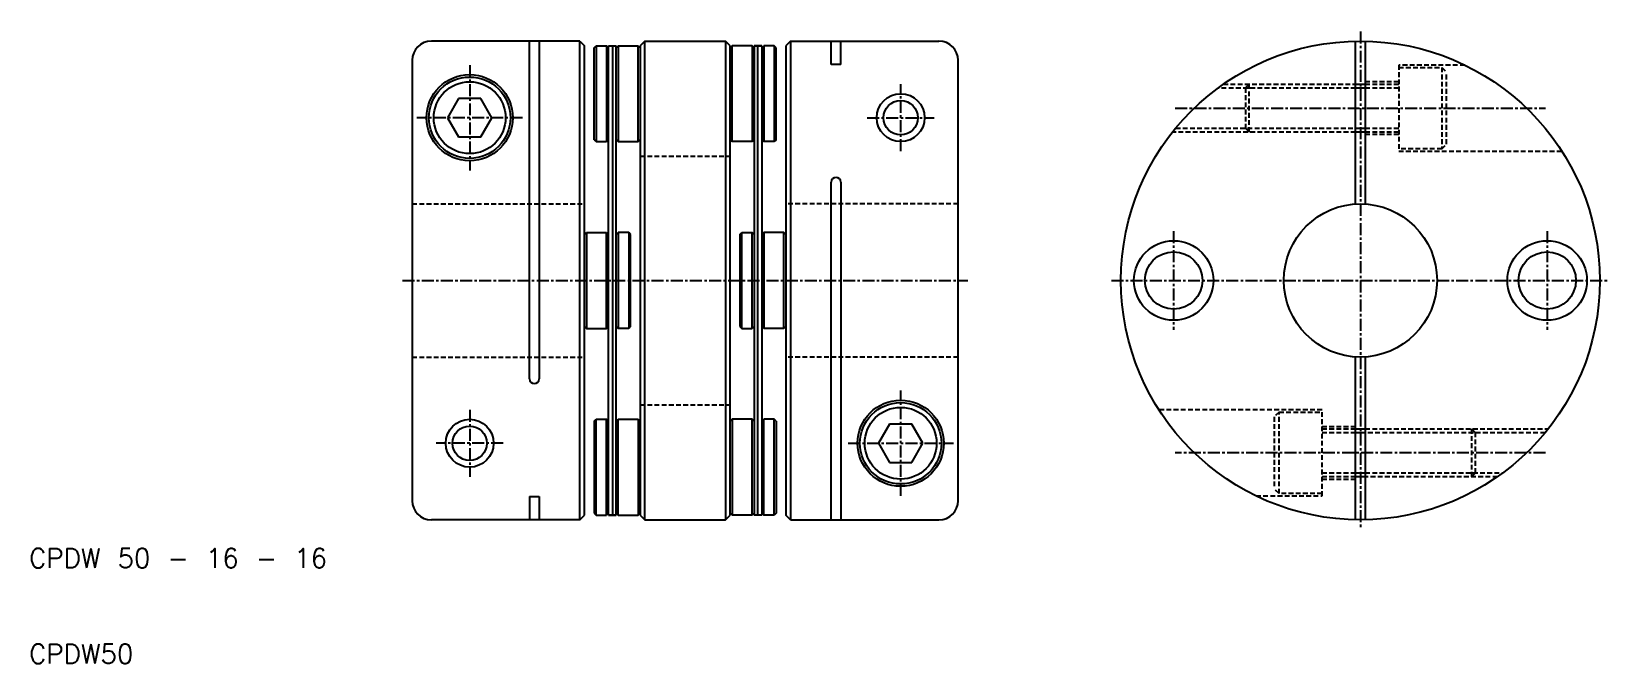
# Model space of a CAD drawing. Extents: x 10 to 175, y 10 to 76.
import ezdxf

# ---------------------------------------------------------------- set-up
doc = ezdxf.new("R2010")
doc.units = 0
doc.linetypes.add('CENTER', pattern=[2, 1.25, -0.25, 0.25, -0.25])
doc.linetypes.add('DASHED', pattern=[0.75, 0.5, -0.25])
doc.layers.get('0').update_dxf_attribs({"linetype": 'CONTINUOUS'})
doc.layers.add('CENTER', color=1, linetype='CENTER')
doc.styles.get("Standard").update_dxf_attribs({"font": 'txt.shx'})

msp = doc.modelspace()

# ---------------------------------------------------------------- linework, layer by layer
at = {"color": 7, "linetype": 'CONTINUOUS'}
for p, q in [((67.5, 75), (52, 75)), ((62.25, 39.73), (62.25, 75)), ((63.25, 75), (63.25, 39.73)), ((67.5, 75), (68, 74.5)), ((67.5, 25), (67.5, 75)), ((68, 54.8), (68, 74.5)), ((69, 74.3), (69.2, 74.5)), ((69, 64.7), (69, 74.3)), ((69.2, 74.5), (70.3, 74.5)), ((69.2, 74.5), (69.2, 64.5)), ((70.5, 74.3), (70.3, 74.5)), ((70.3, 74.5), (70.3, 64.5)), ((70.5, 74.3), (70.5, 74.5)), ((70.5, 74.5), (71.3, 74.5)), ((70.5, 64.7), (70.5, 74.3)), ((70.9, 74.5), (70.9, 25.5)), ((71.3, 74.3), (71.3, 74.5)), ((71.3, 74.3), (71.5, 74.5)), ((71.3, 64.7), (71.3, 74.3)), ((71.5, 74.5), (73.6, 74.5)), ((71.5, 74.5), (71.5, 64.5)), ((73.6, 74.5), (73.8, 74.3)), ((73.6, 64.5), (73.6, 74.5)), ((74.3, 75), (73.8, 74.5)), ((73.8, 74.5), (73.8, 74.3)), ((73.8, 74.3), (73.8, 64.7)), ((74.3, 75), (82.7, 75)), ((74.3, 25), (74.3, 75)), ((83.2, 74.5), (82.7, 75)), ((82.7, 75), (82.7, 25)), ((83.2, 74.3), (83.2, 74.5)), ((83.4, 74.5), (83.2, 74.3)), ((83.2, 64.7), (83.2, 74.3)), ((85.5, 74.5), (83.4, 74.5)), ((83.4, 64.5), (83.4, 74.5)), ((85.7, 74.3), (85.5, 74.5)), ((85.5, 74.5), (85.5, 64.5)), ((85.7, 74.5), (86.5, 74.5)), ((86.5, 74.5), (85.7, 74.5)), ((85.7, 74.5), (85.7, 74.3)), ((85.7, 74.3), (85.7, 64.7)), ((86.1, 25.5), (86.1, 74.5)), ((86.5, 74.3), (86.7, 74.5)), ((86.5, 74.5), (86.5, 74.3)), ((86.5, 74.3), (86.5, 64.7)), ((86.7, 74.5), (86.7, 64.5)), ((87.8, 74.5), (86.7, 74.5)), ((88, 74.3), (87.8, 74.5)), ((87.8, 74.5), (87.8, 64.5)), ((88, 64.7), (88, 74.3)), ((89.5, 75), (89, 74.5)), ((89, 74.5), (89, 54.8)), ((89.5, 75), (89.5, 25)), ((89.5, 75), (105, 75)), ((93.75, 72.56), (93.75, 75)), ((94.75, 72.56), (94.75, 75)), ((148.5, 57.98), (148.5, 74.99)), ((149.5, 74.99), (149.5, 57.98)), ((50, 73), (50, 27)), ((94.75, 72.56), (93.75, 72.56)), ((107, 27), (107, 73)), ((148.5, 70.5), (149.5, 70.5)), ((54.85, 69), (53.69, 67)), ((57.15, 69), (54.85, 69)), ((58.31, 67), (57.15, 69)), ((53.69, 67), (54.85, 65)), ((57.15, 65), (58.31, 67)), ((54.85, 65), (57.15, 65)), ((69, 64.7), (69.2, 64.5)), ((69.2, 64.5), (70.3, 64.5)), ((70.5, 64.7), (70.3, 64.5)), ((70.5, 54.8), (70.5, 64.7)), ((71.3, 54.8), (71.3, 64.7)), ((71.3, 64.7), (71.5, 64.5)), ((71.5, 64.5), (73.6, 64.5)), ((73.6, 64.5), (73.8, 64.7)), ((73.8, 64.7), (73.8, 35.3)), ((83.2, 35.3), (83.2, 64.7)), ((83.4, 64.5), (83.2, 64.7)), ((85.5, 64.5), (83.4, 64.5)), ((85.7, 64.7), (85.5, 64.5)), ((85.7, 64.7), (85.7, 54.8)), ((86.5, 64.7), (86.5, 54.8)), ((86.5, 64.7), (86.7, 64.5)), ((87.8, 64.5), (86.7, 64.5)), ((88, 64.7), (87.8, 64.5)), ((149.5, 65.5), (148.5, 65.5)), ((93.75, 25), (93.75, 60.27)), ((94.75, 60.27), (94.75, 25)), ((68, 54.8), (68.2, 55)), ((68, 45.2), (68, 54.8)), ((68.2, 55), (70.3, 55)), ((68.2, 55), (68.2, 45)), ((70.3, 55), (70.5, 54.8)), ((70.3, 45), (70.3, 55)), ((70.5, 45.2), (70.5, 54.8)), ((71.3, 54.8), (71.5, 55)), ((71.3, 45.2), (71.3, 54.8)), ((72.6, 55), (71.5, 55)), ((71.5, 55), (71.5, 45)), ((72.8, 54.8), (72.6, 55)), ((72.6, 55), (72.6, 45)), ((72.8, 45.2), (72.8, 54.8)), ((84.2, 54.8), (84.4, 55)), ((84.2, 54.8), (84.2, 45.2)), ((84.4, 55), (85.5, 55)), ((84.4, 45), (84.4, 55)), ((85.7, 54.8), (85.5, 55)), ((85.5, 45), (85.5, 55)), ((85.7, 54.8), (85.7, 45.2)), ((86.7, 55), (86.5, 54.8)), ((86.5, 54.8), (86.5, 45.2)), ((86.7, 55), (86.7, 45)), ((88.8, 55), (86.7, 55)), ((89, 54.8), (88.8, 55)), ((88.8, 45), (88.8, 55)), ((89, 54.8), (89, 45.2)), ((68, 45.2), (68.2, 45)), ((68, 25.5), (68, 45.2)), ((68.2, 45), (70.3, 45)), ((70.3, 45), (70.5, 45.2)), ((70.5, 35.3), (70.5, 45.2)), ((71.3, 35.3), (71.3, 45.2)), ((71.3, 45.2), (71.5, 45)), ((72.6, 45), (71.5, 45)), ((72.8, 45.2), (72.6, 45)), ((84.2, 45.2), (84.4, 45)), ((84.4, 45), (85.5, 45)), ((85.7, 45.2), (85.5, 45)), ((85.7, 45.2), (85.7, 35.3)), ((86.5, 45.2), (86.5, 35.3)), ((86.7, 45), (86.5, 45.2)), ((88.8, 45), (86.7, 45)), ((89, 45.2), (88.8, 45)), ((89, 45.2), (89, 25.5)), ((148.5, 25.01), (148.5, 42.02)), ((149.5, 42.02), (149.5, 25.01)), ((69, 35.3), (69.2, 35.5)), ((69, 35.3), (69, 25.7)), ((69.2, 35.5), (70.3, 35.5)), ((69.2, 25.5), (69.2, 35.5)), ((70.5, 35.3), (70.3, 35.5)), ((70.3, 25.5), (70.3, 35.5)), ((70.5, 25.7), (70.5, 35.3)), ((71.3, 35.3), (71.5, 35.5)), ((71.3, 25.7), (71.3, 35.3)), ((71.5, 35.5), (73.6, 35.5)), ((71.5, 25.5), (71.5, 35.5)), ((73.6, 35.5), (73.8, 35.3)), ((73.6, 35.5), (73.6, 25.5)), ((73.8, 35.3), (73.8, 25.7)), ((83.4, 35.5), (83.2, 35.3)), ((83.2, 25.7), (83.2, 35.3)), ((85.5, 35.5), (83.4, 35.5)), ((83.4, 35.5), (83.4, 25.5)), ((85.7, 35.3), (85.5, 35.5)), ((85.5, 25.5), (85.5, 35.5)), ((85.7, 35.3), (85.7, 25.7)), ((86.5, 35.3), (86.7, 35.5)), ((86.5, 35.3), (86.5, 25.7)), ((87.8, 35.5), (86.7, 35.5)), ((86.7, 25.5), (86.7, 35.5)), ((88, 35.3), (87.8, 35.5)), ((87.8, 25.5), (87.8, 35.5)), ((88, 35.3), (88, 25.7)), ((99.85, 35), (98.69, 33)), ((102.15, 35), (99.85, 35)), ((103.31, 33), (102.15, 35)), ((98.69, 33), (99.85, 31)), ((102.15, 31), (103.31, 33)), ((148.5, 34.5), (149.5, 34.5)), ((99.85, 31), (102.15, 31)), ((149.5, 29.5), (148.5, 29.5)), ((62.25, 27.44), (63.25, 27.44)), ((62.25, 27.44), (62.25, 25)), ((63.25, 27.44), (63.25, 25)), ((67.5, 25), (52, 25)), ((67.5, 25), (68, 25.5)), ((69, 25.7), (69.2, 25.5)), ((69.2, 25.5), (70.3, 25.5)), ((70.5, 25.7), (70.3, 25.5)), ((70.5, 25.5), (70.5, 25.7)), ((71.3, 25.5), (70.5, 25.5)), ((70.5, 25.5), (71.3, 25.5)), ((71.3, 25.7), (71.5, 25.5)), ((71.3, 25.5), (71.3, 25.7)), ((71.5, 25.5), (73.6, 25.5)), ((73.6, 25.5), (73.8, 25.7)), ((73.8, 25.7), (73.8, 25.5)), ((73.8, 25.5), (74.3, 25)), ((74.3, 25), (82.7, 25)), ((74.3, 25), (82.7, 25)), ((82.7, 25), (83.2, 25.5)), ((83.4, 25.5), (83.2, 25.7)), ((83.2, 25.5), (83.2, 25.7)), ((85.5, 25.5), (83.4, 25.5)), ((85.7, 25.7), (85.5, 25.5)), ((85.7, 25.7), (85.7, 25.5)), ((86.5, 25.5), (85.7, 25.5)), ((86.5, 25.7), (86.5, 25.5)), ((86.5, 25.7), (86.7, 25.5)), ((87.8, 25.5), (86.7, 25.5)), ((88, 25.7), (87.8, 25.5)), ((89.5, 25), (89, 25.5)), ((89.5, 25), (105, 25))]:
    msp.add_line(p, q, dxfattribs=at)
at = {"color": 3, "linetype": 'DASHED'}
for p, q in [((153, 72.5), (153, 63.5)), ((159.9, 72.5), (153, 72.5)), ((153, 72.25), (157.5, 72.25)), ((157.5, 72.25), (158, 71.75)), ((157.5, 72.25), (157.5, 63.75)), ((158, 64.25), (158, 71.75)), ((148.5, 70.1), (134.13, 70.1)), ((134.69, 70.5), (148.5, 70.5)), ((137.4, 70.5), (137, 70.1)), ((137, 70.1), (137, 65.9)), ((137.4, 65.5), (137.4, 70.5)), ((153, 70.75), (149.5, 70.75)), ((149.5, 70.5), (153, 70.5)), ((153, 70.1), (149.5, 70.1)), ((129.71, 65.9), (148.5, 65.9)), ((137, 65.9), (137.4, 65.5)), ((149.5, 65.9), (153, 65.9)), ((148.5, 65.5), (129.38, 65.5)), ((153, 65.5), (149.5, 65.5)), ((153, 65.25), (149.5, 65.25)), ((157.5, 63.75), (158, 64.25)), ((73.8, 63), (83.2, 63)), ((157.5, 63.75), (153, 63.75)), ((153, 63.5), (170.04, 63.5)), ((50, 58), (68, 58)), ((107, 58), (89, 58)), ((50, 42), (68, 42)), ((107, 42), (89, 42)), ((73.8, 37), (83.2, 37)), ((145, 36.5), (127.96, 36.5)), ((140.5, 36.25), (140, 35.75)), ((140.5, 36.25), (145, 36.25)), ((140.5, 27.75), (140.5, 36.25)), ((145, 27.5), (145, 36.5)), ((140, 35.75), (140, 28.25)), ((145, 34.75), (148.5, 34.75)), ((145, 34.5), (148.5, 34.5)), ((148.5, 34.1), (145, 34.1)), ((149.5, 34.5), (168.62, 34.5)), ((168.29, 34.1), (149.5, 34.1)), ((161, 34.1), (160.6, 34.5)), ((160.6, 34.5), (160.6, 29.5)), ((161, 29.9), (161, 34.1)), ((145, 29.9), (148.5, 29.9)), ((149.5, 29.9), (163.87, 29.9)), ((160.6, 29.5), (161, 29.9)), ((140.5, 27.75), (140, 28.25)), ((148.5, 29.5), (145, 29.5)), ((145, 29.25), (148.5, 29.25)), ((163.31, 29.5), (149.5, 29.5)), ((138.1, 27.5), (145, 27.5)), ((145, 27.75), (140.5, 27.75))]:
    msp.add_line(p, q, dxfattribs=at)
at = {"color": 3}
for p, q in [((149.5, 70.1), (148.5, 70.1)), ((148.5, 65.9), (149.5, 65.9)), ((149.5, 34.1), (148.5, 34.1)), ((148.5, 29.9), (149.5, 29.9))]:
    msp.add_line(p, q, dxfattribs=at)
at = {"color": 7, "linetype": 'CONTINUOUS'}
for centre, radius in [((149, 50), 25), ((56, 67), 4.5), ((56, 67), 4.25), ((56, 67), 3.75), ((101, 67), 1.8), ((149, 50), 8), ((129.5, 50), 4.15), ((129.5, 50), 3), ((168.5, 50), 4.15), ((168.5, 50), 3), ((101, 33), 4.5), ((101, 33), 4.25), ((101, 33), 3.75), ((56, 33), 1.8)]:
    msp.add_circle(centre, radius, dxfattribs=at)
at = {"color": 3}
for centre in [(101, 67), (56, 33)]:
    msp.add_circle(centre, 2.5, dxfattribs=at)
at = {"color": 7, "linetype": 'CONTINUOUS'}
for centre, radius, start, end in [((52, 73), 2, 90, 180), ((105, 73), 2, 0, 90), ((94.25, 60.27), 0.5, 0, 180), ((62.75, 39.73), 0.5, 180, 0), ((52, 27), 2, 180, 270), ((105, 27), 2, 270, 0)]:
    msp.add_arc(centre, radius, start, end, dxfattribs=at)
at = {"layer": 'CENTER', "color": 1, "linetype": 'CENTER'}
for p, q in [((149, 76), (149, 24)), ((56, 72.5), (56, 61.5)), ((101, 63.5), (101, 70.5)), ((129.67, 68), (168.33, 68)), ((61.5, 67), (50.5, 67)), ((97.5, 67), (104.5, 67)), ((129.5, 55.15), (129.5, 44.85)), ((168.5, 55.15), (168.5, 44.85)), ((49, 50), (108, 50)), ((123, 50), (175, 50)), ((101, 27.5), (101, 38.5)), ((56, 36.5), (56, 29.5)), ((59.5, 33), (52.5, 33)), ((95.5, 33), (106.5, 33)), ((168.33, 32), (129.67, 32))]:
    msp.add_line(p, q, dxfattribs=at)

# ---------------------------------------------------------------- texts
at = {"color": 7, "linetype": 'CONTINUOUS'}
for s, p in [('CPDW 50 - 16 - 16', (10, 20)), ('CPDW50', (10, 10))]:
    msp.add_text(s, height=2, dxfattribs=at).set_placement(p)

doc.saveas('drawing.dxf')
